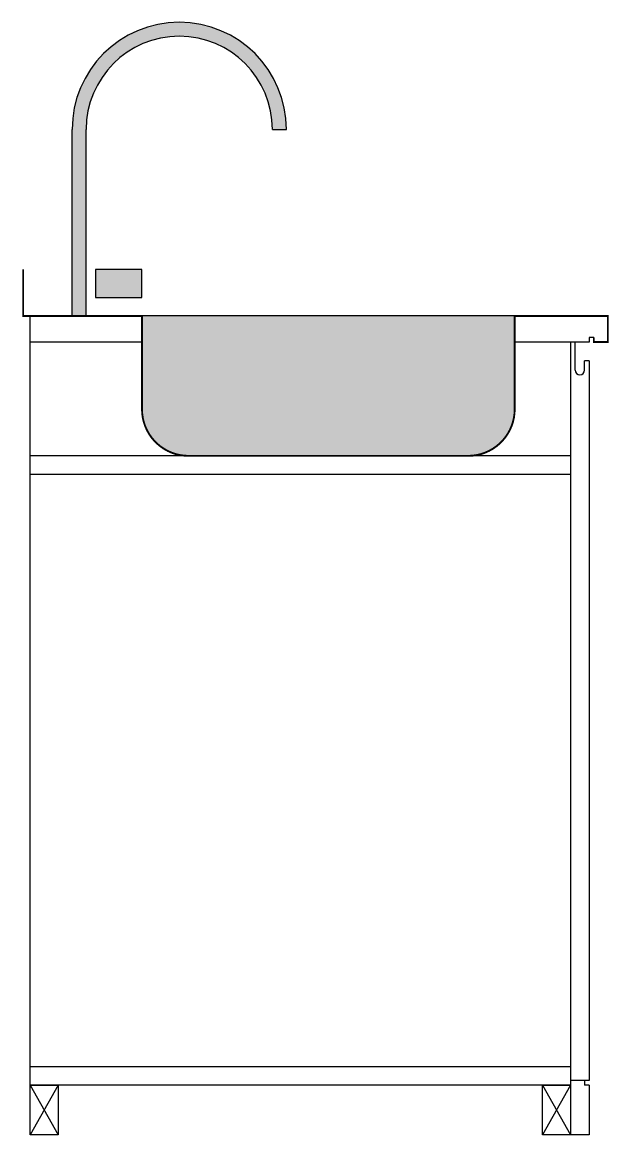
# Model space of a CAD drawing. Header units: inches. Extents: x 9.07 to 9.7, y 12.41 to 13.61.
import ezdxf

# ---------------------------------------------------------------- set-up
doc = ezdxf.new("R2010")
doc.units = ezdxf.units.IN
doc.header["$MEASUREMENT"] = 0

msp = doc.modelspace()

# ---------------------------------------------------------------- hatches: boundary and pattern name
h = msp.add_hatch(color=252)
h.paths.add_polyline_path([(9.2004, 13.2928), (9.6004, 13.2928), (9.6004, 13.1928, -0.414214), (9.5504, 13.1428), (9.2504, 13.1428, -0.414214), (9.2004, 13.1928)])
h.paths.add_polyline_path([(9.1504, 13.3428), (9.2004, 13.3428), (9.2004, 13.3128), (9.1504, 13.3128)], flags=17)
h.paths.add_polyline_path([(9.1254, 13.4928, -1), (9.3554, 13.4928), (9.3404, 13.4928, 1), (9.1404, 13.4928), (9.1404, 13.2928), (9.1254, 13.2928)])

# ---------------------------------------------------------------- linework, layer by layer
for p, q in [((9.1254, 13.2928), (9.1254, 13.4928)), ((9.1404, 13.2928), (9.1404, 13.4928)), ((9.3404, 13.4928), (9.3554, 13.4928)), ((9.0804, 12.4678), (9.0804, 13.2928)), ((9.6004, 13.2928), (9.2004, 13.2928)), ((9.6804, 13.2698), (9.6804, 13.2648)), ((9.6854, 13.2698), (9.6804, 13.2698)), ((9.2004, 13.2648), (9.0804, 13.2648)), ((9.6804, 13.2648), (9.6004, 13.2648)), ((9.6604, 13.2648), (9.6604, 12.4148)), ((9.6654, 13.2348), (9.6654, 13.2648)), ((9.6804, 13.2448), (9.6754, 13.2448)), ((9.6754, 13.2348), (9.6754, 13.2448)), ((9.6804, 13.2448), (9.6804, 12.4728)), ((9.6604, 13.1428), (9.0804, 13.1428)), ((9.6604, 13.1228), (9.0804, 13.1228)), ((9.6604, 12.4878), (9.0804, 12.4878)), ((9.6604, 12.4678), (9.0804, 12.4678)), ((9.6804, 12.4728), (9.6604, 12.4728)), ((9.6754, 12.4728), (9.6754, 12.4678)), ((9.6804, 12.4678), (9.6754, 12.4678)), ((9.6804, 12.4678), (9.6804, 12.4148)), ((9.6804, 12.4148), (9.6604, 12.4148))]:
    msp.add_line(p, q)
at = {"color": 8}
for p, q in [((9.1104, 12.4678), (9.0804, 12.4148)), ((9.0804, 12.4678), (9.1104, 12.4148)), ((9.6604, 12.4678), (9.6304, 12.4148)), ((9.6304, 12.4678), (9.6604, 12.4148))]:
    msp.add_line(p, q, dxfattribs=at)
at = {"const_width": 0.002}
for points in [[(9.2004, 13.1928), (9.2004, 13.2928), (9.0729, 13.2928), (9.0729, 13.3428)], [(9.6004, 13.1928), (9.6004, 13.2928), (9.7004, 13.2928), (9.7004, 13.2648), (9.6854, 13.2648), (9.6854, 13.2698)], [(9.5504, 13.1428), (9.2504, 13.1428)]]:
    msp.add_lwpolyline(points, dxfattribs=at)
for points in [[(9.2004, 13.3428), (9.1504, 13.3428), (9.1504, 13.3128), (9.2004, 13.3128)], [(9.0804, 12.4678), (9.1104, 12.4678), (9.1104, 12.4148), (9.0804, 12.4148)], [(9.6304, 12.4678), (9.6604, 12.4678), (9.6604, 12.4148), (9.6304, 12.4148)]]:
    msp.add_lwpolyline(points, close=True)
for points in [[(9.2504, 13.1428, -0.414214), (9.2004, 13.1928)], [(9.6004, 13.1928, -0.414214), (9.5504, 13.1428)]]:
    msp.add_lwpolyline(points, format="xyb", dxfattribs=at)
for centre, radius, start, end in [((9.2404, 13.4928), 0.115, 0, 180), ((9.2404, 13.4928), 0.1, 0, 180), ((9.6704, 13.2348), 0.005, 180, 0)]:
    msp.add_arc(centre, radius, start, end)

doc.saveas('drawing.dxf')
